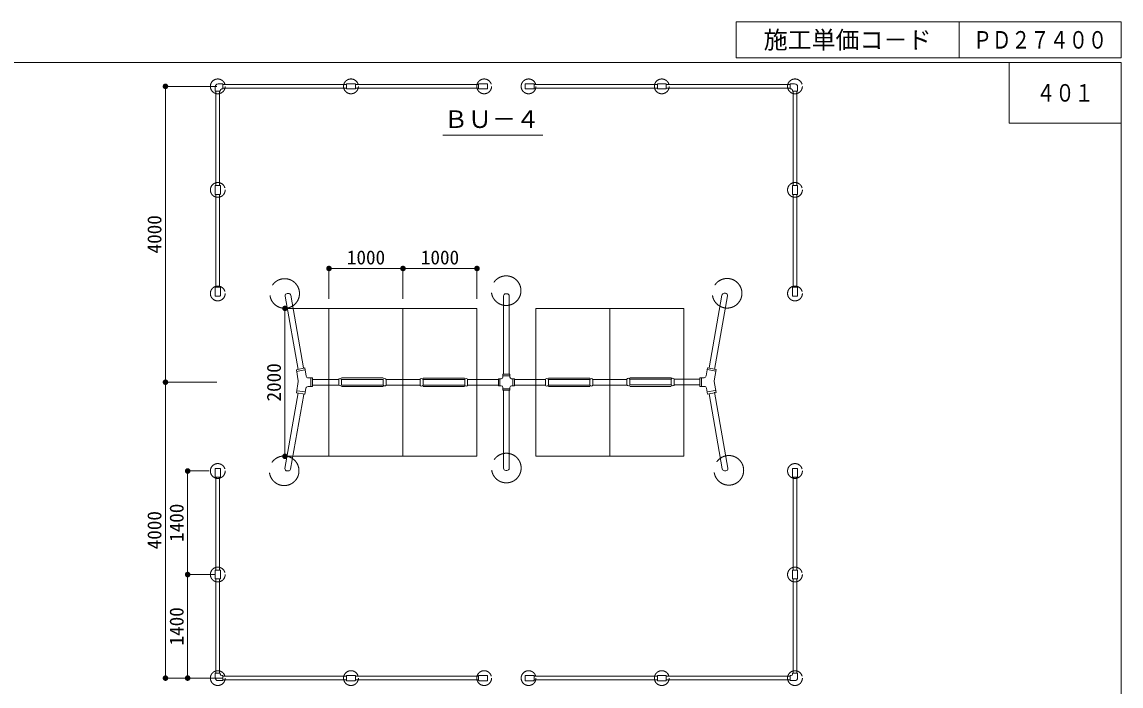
# Model space of a CAD drawing. Units: millimetres at full size, sheet at 1:100. Extents: x 485 to 27866, y 12891 to 31558.
# Drawn here: x 13014 to 27866, y 22580 to 31558 of the extents above; entities that cross this region are included whole.
import ezdxf
from ezdxf.enums import TextEntityAlignment as Align

# ---------------------------------------------------------------- set-up
doc = ezdxf.new("R2010")
doc.units = ezdxf.units.MM
doc.header["$LTSCALE"] = 100
doc.linetypes.add('DASHED', pattern=[7.5, 6, -1.5])
for name, color, linetype, lineweight in [('_0-0_', 7, 'Continuous', 13), ('寸法', 1, 'Continuous', 13), ('数量表', 1, 'Continuous', 13), ('本体', 7, 'Continuous', 13)]:
    doc.layers.add(name, color=color, linetype=linetype, lineweight=lineweight)
doc.styles.add('ＭＳ ゴシック', font='')
doc.styles.get('ＭＳ ゴシック').set_extended_font_data('MS Gothic')

# ---------------------------------------------------------------- blocks, each defined once
blk = doc.blocks.new('filled_dot')
at = {"color": 0, "linetype": 'Continuous', "lineweight": -2, "const_width": 1.25}
blk.add_lwpolyline([(-0.625, 0, 1), (0.625, 0, 1)], format="xyb", close=True, dxfattribs=at)

msp = doc.modelspace()

# ---------------------------------------------------------------- linework, layer by layer
at = {"layer": '_0-0_'}
for p, q in [((22664.7, 31557.6), (27865.9, 31557.6)), ((22664.7, 31557.6), (22664.7, 31073.9)), ((25676.7, 31557.6), (25676.7, 31073.9)), ((27865.9, 31557.6), (27865.9, 31073.9)), ((22664.7, 31073.9), (27865.9, 31073.9)), ((26352.4, 31009), (26352.4, 30189)), ((27865.9, 30189), (26352.4, 30189))]:
    msp.add_line(p, q, dxfattribs=at)
at = {"layer": '_0-0_', "color": 6}
msp.add_lwpolyline([(27865.9, 31009), (484.6, 31009), (484.6, 12890.9), (27865.9, 12890.9)], close=True, dxfattribs=at)
at = {"layer": '寸法', "color": 3}
msp.add_line((18699.8, 30026.9), (20053.2, 30026.9), dxfattribs=at)
at = {"layer": '数量表'}
for p, q in [((14953.2, 30687), (14953.2, 26687)), ((15648.2, 30687), (14953.2, 30687)), ((17163, 28224.7), (18163, 28224.7)), ((17163, 27814.8), (17163, 28224.7)), ((18163, 28224.7), (19163, 28224.7)), ((18163, 27814.8), (18163, 28224.7)), ((18163, 27814.8), (18163, 28224.7)), ((19163, 27814.8), (19163, 28224.7)), ((16568.1, 27685.3), (16568.1, 25685.3)), ((17163, 27685.3), (16568.1, 27685.3)), ((15645.1, 26687), (14953.2, 26687)), ((14953.2, 26687), (14953.2, 22687)), ((15645.1, 26687), (14953.2, 26687)), ((17163, 25685.3), (16568.1, 25685.3)), ((15253, 25487), (15253, 24087)), ((15542.2, 25487), (15253, 25487)), ((15253, 24087), (15253, 22687)), ((15542.2, 24087), (15253, 24087)), ((15628, 24087), (15253, 24087)), ((15730.9, 22687), (14953.2, 22687)), ((15628, 22687), (15253, 22687))]:
    msp.add_line(p, q, dxfattribs=at)
at = {"layer": '本体'}
for p, q in [((15624.7, 30681.3), (15624.7, 30622.1)), ((15693.3, 30622.1), (15624.7, 30622.1)), ((15635.7, 29347), (15635.7, 30622.1)), ((15664.7, 30721.3), (15726.5, 30721.3)), ((15684.3, 29347), (15684.3, 30622.1)), ((15693.3, 30632.7), (15693.3, 30622.1)), ((15713.3, 30652.7), (15726.5, 30652.7)), ((15726.5, 30652.7), (15726.5, 30721.3)), ((15726.5, 30711.3), (17400, 30711.3)), ((15726.5, 30662.7), (17400, 30662.7)), ((17400, 30717), (17400, 30657)), ((17405, 30722), (17515, 30722)), ((17405, 30652), (17515, 30652)), ((17520, 30717), (17520, 30657)), ((17520, 30711.3), (19185.4, 30711.3)), ((17520, 30662.7), (19185.4, 30662.7)), ((19185.4, 30717), (19185.4, 30657)), ((19190.4, 30722), (19300.4, 30722)), ((19190.4, 30652), (19300.4, 30652)), ((19305.4, 30717), (19305.4, 30657)), ((19814.6, 30717), (19814.6, 30657)), ((19929.6, 30722), (19819.6, 30722)), ((19929.6, 30652), (19819.6, 30652)), ((19934.6, 30717), (19934.6, 30657)), ((21600, 30711.3), (19934.6, 30711.3)), ((21600, 30662.7), (19934.6, 30662.7)), ((21600, 30717), (21600, 30657)), ((21715, 30722), (21605, 30722)), ((21715, 30652), (21605, 30652)), ((21720, 30717), (21720, 30657)), ((23393.5, 30711.3), (21720, 30711.3)), ((23393.5, 30662.7), (21720, 30662.7)), ((23455.2, 30721.3), (23393.5, 30721.3)), ((23393.5, 30652.7), (23393.5, 30721.3)), ((23406.6, 30652.7), (23393.5, 30652.7)), ((23426.6, 30632.7), (23426.6, 30622.1)), ((23426.6, 30622.1), (23495.2, 30622.1)), ((23435.7, 29347), (23435.7, 30622.1)), ((23484.3, 29347), (23484.3, 30622.1)), ((23495.2, 30681.3), (23495.2, 30622.1)), ((15625, 29232), (15625, 29342)), ((15690, 29347), (15630, 29347)), ((15695, 29232), (15695, 29342)), ((23425, 29232), (23425, 29342)), ((23430, 29347), (23490, 29347)), ((23495, 29232), (23495, 29342)), ((15690, 29227), (15630, 29227)), ((15635.7, 27972), (15635.7, 29227)), ((15684.3, 27972), (15684.3, 29227)), ((23430, 29227), (23490, 29227)), ((23435.7, 27972), (23435.7, 29227)), ((23484.3, 27972), (23484.3, 29227)), ((15625, 27857), (15625, 27967)), ((15690, 27972), (15630, 27972)), ((15695, 27857), (15695, 27967)), ((23425, 27857), (23425, 27967)), ((23430, 27972), (23490, 27972)), ((23495, 27857), (23495, 27967)), ((15690, 27852), (15630, 27852)), ((16570, 27851.8), (16744.7, 26861.1)), ((16616.1, 27887), (16599.6, 27887)), ((16645.7, 27862.2), (16818.9, 26879.8)), ((19521.7, 27853.2), (19521.7, 26794.1)), ((19568.2, 27883.2), (19551.7, 27883.2)), ((19598.2, 27853.2), (19598.2, 26795.4)), ((22473.5, 27864.9), (22300.1, 26881.9)), ((22549.1, 27854.5), (22373.7, 26859.4)), ((22519.6, 27889.7), (22503, 27889.7)), ((23430, 27852), (23490, 27852)), ((22260.6, 26772.7), (22280, 26882.9)), ((22280, 26882.9), (22393.6, 26857.6)), ((16835.4, 26880.1), (16721.7, 26854.9)), ((16748.1, 26705.4), (16721.7, 26854.9)), ((16836.3, 26856.4), (16724.7, 26833.3)), ((16854.8, 26769.9), (16835.4, 26880.1)), ((16884.3, 26745.1), (16940.2, 26745.1)), ((16917.1, 26748.7), (16917.1, 26633.2)), ((16940.2, 26745.1), (16940.2, 26628.8)), ((17334.1, 26745.1), (17894, 26745.1)), ((18433.6, 26744), (18993.7, 26744)), ((19451.7, 26734.1), (19451.7, 26637.6)), ((19491.7, 26734.1), (19451.7, 26734.1)), ((19471.7, 26735.8), (19471.7, 26638.6)), ((19511, 26774.1), (19605.8, 26774.1)), ((19511.7, 26794.1), (19608.2, 26794.1)), ((19511.7, 26754.1), (19511.7, 26794.1)), ((19608.2, 26754.1), (19608.2, 26794.1)), ((19628.2, 26734.1), (19668.2, 26734.1)), ((19648.2, 26734.6), (19648.2, 26638.6)), ((19668.2, 26734.1), (19668.2, 26637.6)), ((20127.9, 26744), (20687.9, 26744)), ((21229.2, 26747.9), (21789.2, 26747.9)), ((22175.2, 26747.9), (22175.2, 26631.6)), ((22231, 26747.9), (22175.2, 26747.9)), ((22198.3, 26751.4), (22198.3, 26636)), ((22279.1, 26859.2), (22390.7, 26836.1)), ((22367.3, 26708.2), (22393.6, 26857.6)), ((16748.1, 26695), (16721.7, 26545.3)), ((16850.1, 26604), (16836, 26524.1)), ((16879.7, 26628.8), (16940.2, 26628.8)), ((16940.2, 26725.1), (17293.2, 26725.1)), ((16940.2, 26648.8), (17293.2, 26648.8)), ((17293.9, 26725.1), (17293.9, 26649.5)), ((17333.9, 26649.5), (17333.9, 26724.4)), ((17334.1, 26725.1), (17894, 26725.1)), ((17334.1, 26648.8), (17893, 26648.8)), ((17334.1, 26628.8), (17893, 26628.8)), ((17893.9, 26725.3), (17893.9, 26648.5)), ((17932.5, 26647.1), (18392.6, 26647.1)), ((17933.5, 26723.4), (18392.6, 26723.4)), ((17933.9, 26725.3), (17933.9, 26649.5)), ((18393.7, 26724.2), (18393.7, 26646.4)), ((18433.6, 26724), (18993.7, 26724)), ((18433.6, 26647.7), (18993.5, 26647.7)), ((18433.6, 26627.7), (18993.5, 26627.7)), ((18433.7, 26725.2), (18433.7, 26648.4)), ((18996.6, 26725.5), (18996.6, 26647.6)), ((19035.6, 26724.1), (19452.7, 26724.1)), ((19035.6, 26647.6), (19452.7, 26647.6)), ((19036.6, 26726.5), (19036.6, 26649.6)), ((19491.7, 26637.6), (19451.7, 26637.6)), ((19509.8, 26597.6), (19608.3, 26597.6)), ((19511.7, 26617.6), (19511.7, 26577.6)), ((19608.2, 26617.6), (19608.2, 26577.6)), ((19628.2, 26637.6), (19668.2, 26637.6)), ((19669, 26724.1), (20083.8, 26724.1)), ((19669, 26647.6), (20082.3, 26647.6)), ((20087.9, 26724.2), (20087.9, 26646.4)), ((20127.9, 26725.2), (20127.9, 26648.4)), ((20127.9, 26724), (20687.9, 26724)), ((20127.9, 26647.7), (20687.7, 26647.7)), ((20127.9, 26627.7), (20687.7, 26627.7)), ((20687.7, 26724.2), (20687.7, 26650.4)), ((20687.9, 26723.2), (20687.9, 26724.2)), ((20727.6, 26724.2), (20727.6, 26646.4)), ((20727.9, 26725.2), (20727.9, 26724)), ((20728, 26647.1), (21188.1, 26647.1)), ((20729, 26723.4), (21188.1, 26723.4)), ((20729.4, 26725.3), (20729.4, 26649.5)), ((21189.2, 26728.1), (21189.2, 26650.3)), ((21229.2, 26729.1), (21229.2, 26652.3)), ((21229.2, 26727.9), (21789.2, 26727.9)), ((21229.2, 26651.6), (21789, 26651.6)), ((21229.2, 26631.6), (21789, 26631.6)), ((21789, 26728.1), (21789, 26654.2)), ((21789.2, 26727.1), (21789.2, 26728.1)), ((21828.9, 26728.1), (21828.9, 26650.3)), ((21829.2, 26729.1), (21829.2, 26727.9)), ((21829.2, 26727.9), (22175.2, 26727.9)), ((21829.9, 26651.6), (22179, 26651.6)), ((22235.7, 26631.6), (22175.2, 26631.6)), ((22265.2, 26606.8), (22279.3, 26526.8)), ((22367.3, 26697.7), (22393.7, 26548)), ((16567.9, 25522.2), (16748.1, 26544)), ((16643.6, 25511.8), (16821.6, 26521.5)), ((16836, 26524.1), (16721.7, 26545.3)), ((16836.3, 26556.3), (16732.4, 26571.6)), ((19511.7, 26577.6), (19608.2, 26577.6)), ((19521.7, 25525.2), (19521.7, 26580.3)), ((19598.2, 25525.2), (19598.2, 26576.6)), ((22279.1, 26559), (22383, 26574.4)), ((22279.3, 26526.8), (22393.7, 26548)), ((22478.1, 25514.5), (22298.7, 26532.1)), ((22553.8, 25524.9), (22372.8, 26551.5)), ((15625, 25517), (15625, 25407)), ((15690, 25522), (15630, 25522)), ((15690, 25402), (15630, 25402)), ((15635.7, 25402), (15635.7, 24147)), ((15684.3, 25402), (15684.3, 24147)), ((15695, 25517), (15695, 25407)), ((16614, 25487), (16597.5, 25487)), ((19568.2, 25495.2), (19551.7, 25495.2)), ((22524.2, 25489.7), (22507.7, 25489.7)), ((23425, 25517), (23425, 25407)), ((23430, 25522), (23490, 25522)), ((23430, 25402), (23490, 25402)), ((23435.7, 25402), (23435.7, 24147)), ((23484.3, 25402), (23484.3, 24147)), ((23495, 25517), (23495, 25407)), ((15625, 24142), (15625, 24032)), ((15690, 24147), (15630, 24147)), ((15695, 24142), (15695, 24032)), ((23425, 24142), (23425, 24032)), ((23430, 24147), (23490, 24147)), ((23495, 24142), (23495, 24032)), ((15690, 24027), (15630, 24027)), ((15635.7, 24027), (15635.7, 22751.8)), ((15684.3, 24027), (15684.3, 22751.8)), ((23430, 24027), (23490, 24027)), ((23435.7, 24027), (23435.7, 22751.8)), ((23484.3, 24027), (23484.3, 22751.8)), ((15624.7, 22692.7), (15624.7, 22751.8)), ((15693.3, 22751.8), (15624.7, 22751.8)), ((15693.3, 22741.3), (15693.3, 22751.8)), ((23426.6, 22751.8), (23495.2, 22751.8)), ((23426.6, 22741.3), (23426.6, 22751.8)), ((23495.2, 22692.7), (23495.2, 22751.8)), ((15664.7, 22652.7), (15726.5, 22652.7)), ((15713.3, 22721.3), (15726.5, 22721.3)), ((15726.5, 22721.3), (15726.5, 22652.7)), ((15726.5, 22711.3), (17400, 22711.3)), ((15726.5, 22662.7), (17400, 22662.7)), ((17400, 22657), (17400, 22717)), ((17405, 22722), (17515, 22722)), ((17405, 22652), (17515, 22652)), ((17520, 22657), (17520, 22717)), ((17520, 22711.3), (19185.4, 22711.3)), ((17520, 22662.7), (19185.4, 22662.7)), ((19185.4, 22657), (19185.4, 22717)), ((19190.4, 22722), (19300.4, 22722)), ((19190.4, 22652), (19300.4, 22652)), ((19305.4, 22657), (19305.4, 22717)), ((19814.6, 22657), (19814.6, 22717)), ((19929.6, 22722), (19819.6, 22722)), ((19929.6, 22652), (19819.6, 22652)), ((19934.6, 22657), (19934.6, 22717)), ((21600, 22711.3), (19934.6, 22711.3)), ((21600, 22662.7), (19934.6, 22662.7)), ((21600, 22657), (21600, 22717)), ((21715, 22722), (21605, 22722)), ((21715, 22652), (21605, 22652)), ((21720, 22657), (21720, 22717)), ((23393.5, 22711.3), (21720, 22711.3)), ((23393.5, 22662.7), (21720, 22662.7)), ((23393.5, 22721.3), (23393.5, 22652.7)), ((23406.6, 22721.3), (23393.5, 22721.3)), ((23455.2, 22652.7), (23393.5, 22652.7))]:
    msp.add_line(p, q, dxfattribs=at)
for points in [[(17163, 25685.3), (18163, 25685.3), (18163, 27685.3), (17163, 27685.3)], [(18163, 25685.3), (19163, 25685.3), (19163, 27685.3), (18163, 27685.3)], [(19958.6, 25685.3), (20958.6, 25685.3), (20958.6, 27685.3), (19958.6, 27685.3)], [(20958.6, 25685.3), (21958.6, 25685.3), (21958.6, 27685.3), (20958.6, 27685.3)]]:
    msp.add_lwpolyline(points, close=True, dxfattribs=at)
at = {"layer": '本体', "linetype": 'DASHED'}
for centre, radius in [((15660, 30687), 100), ((17460, 30687), 100), ((19260, 30687), 100), ((19860, 30687), 100), ((21660, 30687), 100), ((23460, 30687), 100), ((15660, 29287), 100), ((23460, 29287), 100), ((16564, 27886.9), 200), ((19556.9, 27925), 200), ((22543.1, 27889.6), 200), ((15660, 27887), 100), ((23460, 27887), 100), ((19559.5, 25527), 200), ((22566.6, 25495.9), 200), ((15660, 25487), 100), ((16557.3, 25489.8), 200), ((23460, 25487), 100), ((15660, 24087), 100), ((23460, 24087), 100), ((15660, 22687), 100), ((17460, 22687), 100), ((19260, 22687), 100), ((19860, 22687), 100), ((21660, 22687), 100), ((23460, 22687), 100)]:
    msp.add_circle(centre, radius, dxfattribs=at)
at = {"layer": '本体'}
for centre, radius, start, end in [((15664.7, 30681.3), 40, 90, 180), ((15713.3, 30632.7), 20, 90, 180), ((17405, 30717), 5, 90, 180), ((17405, 30657), 5, 180, 270), ((17515, 30717), 5, 0, 90), ((17515, 30657), 5, 270, 0), ((19190.4, 30717), 5, 90, 180), ((19190.4, 30657), 5, 180, 270), ((19300.4, 30717), 5, 0, 90), ((19300.4, 30657), 5, 270, 0), ((19819.6, 30717), 5, 90, 180), ((19819.6, 30657), 5, 180, 270), ((19929.6, 30717), 5, 0, 90), ((19929.6, 30657), 5, 270, 0), ((21605, 30717), 5, 90, 180), ((21605, 30657), 5, 180, 270), ((21715, 30717), 5, 0, 90), ((21715, 30657), 5, 270, 0), ((23406.6, 30632.7), 20, 0, 90), ((23455.2, 30681.3), 40, 0, 90), ((15630, 29342), 5, 90, 180), ((15690, 29342), 5, 0, 90), ((23430, 29342), 5, 90, 180), ((23490, 29342), 5, 0, 90), ((15630, 29232), 5, 180, 270), ((15690, 29232), 5, 270, 0), ((23430, 29232), 5, 180, 270), ((23490, 29232), 5, 270, 0), ((15630, 27967), 5, 90, 180), ((15690, 27967), 5, 0, 90), ((23430, 27967), 5, 90, 180), ((23490, 27967), 5, 0, 90), ((15630, 27857), 5, 180, 270), ((15690, 27857), 5, 270, 0), ((16599.6, 27857), 30, 90, 189.99987), ((16616.1, 27857), 30, 9.99988, 90), ((19551.7, 27853.2), 30, 90, 180), ((19568.2, 27853.2), 30, 0, 90), ((22503, 27859.7), 30, 90, 170.00003), ((22519.6, 27859.7), 30, 350.00021, 90), ((23430, 27857), 5, 180, 270), ((23490, 27857), 5, 270, 0), ((16884.3, 26775.1), 30, 190.00028, 270), ((17314, 26710.1), 25.2, 37.1862, 145.60774), ((17914.1, 26717.1), 21.4, 22.69838, 160.1658), ((18413.2, 26714.7), 22.6, 25.04079, 154.95921), ((19016.1, 26715.9), 22.6, 25.04079, 154.95921), ((19491.7, 26754.1), 20, 270, 0), ((19628.2, 26754.1), 20, 180, 270), ((20107.4, 26714.7), 22.6, 25.04079, 154.95921), ((20707.7, 26716.5), 21.1, 18.55806, 161.44194), ((21208.7, 26718.5), 22.6, 25.04079, 154.95921), ((21808.9, 26720.4), 21.1, 18.55806, 161.44194), ((22231, 26777.9), 30, 270, 349.99971), ((16718.5, 26700.2), 30, 350.00038, 9.99962), ((16879.7, 26598.8), 30, 90, 169.99971), ((17312.7, 26662.8), 24.4, 213.01045, 326.98954), ((17913.6, 26659.8), 22.7, 209.93864, 332.9252), ((18413.5, 26655.6), 22.3, 201.45886, 341.26869), ((19016.4, 26656.8), 22.3, 201.45886, 341.26869), ((19491.7, 26617.6), 20, 0, 90), ((19628.2, 26617.6), 20, 90, 180), ((20107.7, 26655.6), 22.3, 201.45886, 341.26869), ((20708.2, 26653.8), 21.2, 194.832, 345.16799), ((21209, 26659.4), 22.3, 201.45886, 341.26869), ((21809.4, 26657.7), 21.2, 194.832, 345.16799), ((22235.7, 26601.6), 30, 10.00029, 90), ((22396.8, 26703), 30, 170.00038, 189.99961), ((15630, 25517), 5, 90, 180), ((15630, 25407), 5, 180, 270), ((15690, 25517), 5, 0, 90), ((15690, 25407), 5, 270, 0), ((16597.5, 25517), 30, 170.00012, 270), ((16614, 25517), 30, 270, 349.99987), ((19551.7, 25525.2), 30, 180, 270), ((19568.2, 25525.2), 30, 270, 0), ((22507.7, 25519.7), 30, 190.00021, 270), ((22524.2, 25519.7), 30, 270, 9.99979), ((23430, 25517), 5, 90, 180), ((23430, 25407), 5, 180, 270), ((23490, 25517), 5, 0, 90), ((23490, 25407), 5, 270, 0), ((15630, 24142), 5, 90, 180), ((15690, 24142), 5, 0, 90), ((23430, 24142), 5, 90, 180), ((23490, 24142), 5, 0, 90), ((15630, 24032), 5, 180, 270), ((15690, 24032), 5, 270, 0), ((23430, 24032), 5, 180, 270), ((23490, 24032), 5, 270, 0), ((15713.3, 22741.3), 20, 180, 270), ((23406.6, 22741.3), 20, 270, 0), ((15664.7, 22692.7), 40, 180, 270), ((17405, 22717), 5, 90, 180), ((17405, 22657), 5, 180, 270), ((17515, 22717), 5, 0, 90), ((17515, 22657), 5, 270, 0), ((19190.4, 22717), 5, 90, 180), ((19190.4, 22657), 5, 180, 270), ((19300.4, 22717), 5, 0, 90), ((19300.4, 22657), 5, 270, 0), ((19819.6, 22717), 5, 90, 180), ((19819.6, 22657), 5, 180, 270), ((19929.6, 22717), 5, 0, 90), ((19929.6, 22657), 5, 270, 0), ((21605, 22717), 5, 90, 180), ((21605, 22657), 5, 180, 270), ((21715, 22717), 5, 0, 90), ((21715, 22657), 5, 270, 0), ((23455.2, 22692.7), 40, 270, 0)]:
    msp.add_arc(centre, radius, start, end, dxfattribs=at)

# ---------------------------------------------------------------- block references
at = {"layer": '数量表', "xscale": 30, "yscale": 30}
for p, rotation in [((14953.2, 30687), 270), ((18163, 28224.7), 180), ((19163, 28224.7), 180), ((16568.1, 27685.3), 270), ((14953.2, 26687), 90), ((14953.2, 26687), 270), ((16568.1, 25685.3), 90), ((15253, 25487), 270), ((15253, 24087), 270), ((15253, 24087), 90), ((14953.2, 22687), 90), ((15253, 22687), 90)]:
    msp.add_blockref('filled_dot', p, dxfattribs=dict(at, rotation=rotation))
for p in [(17163, 28224.7), (18163, 28224.7)]:
    msp.add_blockref('filled_dot', p, dxfattribs=at)

# ---------------------------------------------------------------- texts
at = {"layer": '_0-0_', "style": 'ＭＳ ゴシック'}
msp.add_text('施工単価コ－ド', height=237.4, dxfattribs=at).set_placement((24170.7, 31315.7), align=Align.MIDDLE_CENTER)
at = {"layer": '_0-0_', "style": 'ＭＳ ゴシック', "width": 0.8}
for s, p in [('ＰＤ２７４００', (26771.3, 31315.7)), ('４０１', (27109.1, 30599))]:
    msp.add_text(s, height=237.4, dxfattribs=at).set_placement(p, align=Align.MIDDLE_CENTER)
at = {"layer": '寸法', "color": 3, "style": 'ＭＳ ゴシック'}
msp.add_text('ＢＵ－４', height=237.4, dxfattribs=at).set_placement((18716.7, 30053.4), align=Align.BOTTOM_LEFT)
at = {"layer": '数量表', "style": 'ＭＳ ゴシック'}
for s, p in [('4000', (14803.2, 28687)), ('2000', (16418.1, 26685.3)), ('1400', (15103, 24787)), ('4000', (14803.2, 24687)), ('1400', (15103, 23387))]:
    msp.add_text(s, height=189.9, rotation=90, dxfattribs=at).set_placement(p, align=Align.MIDDLE_CENTER)
for p in [(17663, 28374.7), (18663, 28374.7)]:
    msp.add_text('1000', height=189.9, dxfattribs=at).set_placement(p, align=Align.MIDDLE_CENTER)

doc.saveas('drawing.dxf')
